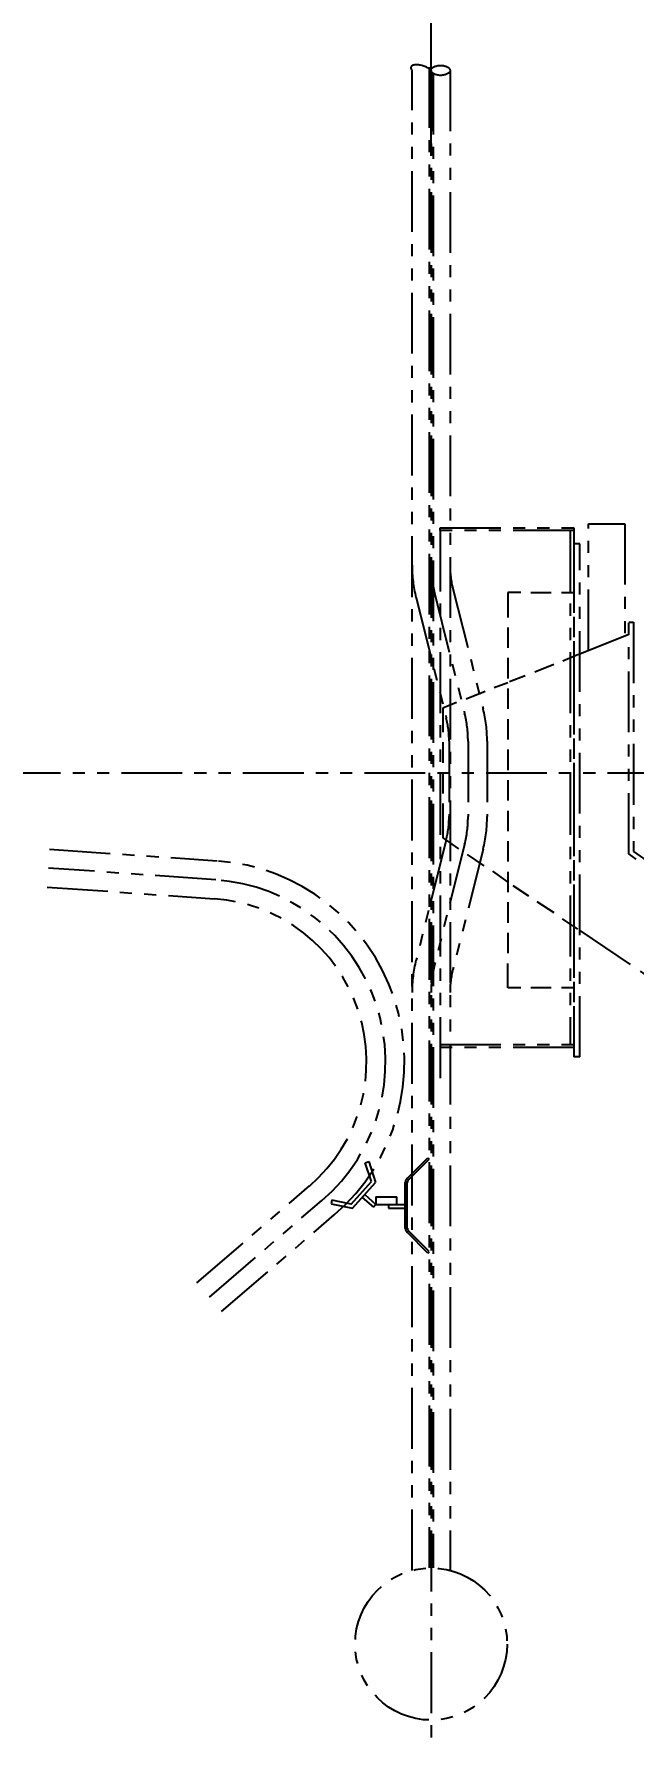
# Model space of a CAD drawing. Header units: inches. Extents: x 0 to 1408, y 0 to 1088.
# Drawn here: x 760.6 to 793.5, y 834.5 to 927.5 of the extents above; entities that cross this region are included whole.
import ezdxf

# ---------------------------------------------------------------- set-up
doc = ezdxf.new("R2010")
doc.units = ezdxf.units.IN
doc.header["$LTSCALE"] = 32
doc.header["$MEASUREMENT"] = 0
doc.linetypes.add('PHANTOM2', pattern=[1.25, 0.625, -0.125, 0.125, -0.125, 0.125, -0.125])
doc.layers.add('Equipment-AM_5', color=92, linetype='Continuous', lineweight=25)
doc.layers.add('Layout-AM_11', color=92, linetype='PHANTOM2', lineweight=25)
doc.styles.get("Standard").update_dxf_attribs({"font": 'ROMANS.SHX', "width": 0.7})
doc.dimstyles.new('VALMET_ANSI$0', dxfattribs={"dimscale": 48, "dimtxt": 0.12, "dimasz": 0.12, "dimexe": 0.1, "dimexo": 0.05, "dimgap": 0.06, "dimtad": 1, "dimtoh": 1, "dimdec": 5, "dimzin": 7, "dimdsep": 46, "dimlunit": 4, "dimtxsty": 'Standard', "dimcen": 0, "dimclrd": 256, "dimclre": 256, "dimclrt": 140, "dimadec": 0, "dimazin": 2, "dimtp": 0.1, "dimtm": 0.1, "dimtfac": 0.71, "dimtdec": 5, "dimtofl": 0, "dimtmove": 0, "dimatfit": 3, "dimfxl": 1, "dimfrac": 2, "dimtolj": 1, "dimtzin": 7, "dimlwd": -1, "dimlwe": -1, "dimarcsym": 1})

# ---------------------------------------------------------------- blocks, each defined once
blk = doc.blocks.new('A$Cdb8327fd')
at = {"layer": 'Layout-AM_11', "ltscale": 0.25}
for p, q in [((-35.31, 29.63), (-35.31, 152.91)), ((-33.91, 153.18), (-33.91, 29.83)), ((-33.75, 152.91), (-33.75, 5.15)), ((-33.59, 152.64), (-33.59, 29.83)), ((-32.19, 152.91), (-32.19, 29.63)), ((-31.95, 110.34, 0), (-29.47, 100.44, 0)), ((-34.98, 109.58, 0), (-32.5, 99.68, 0)), ((-33.47, 109.96, 0), (-30.99, 100.06, 0)), ((-32.27, 97.78, 0), (-32.27, 91.58, 0)), ((-30.7, 97.78, 0), (-30.7, 91.58, 0)), ((-29.14, 97.78, 0), (-29.14, 91.58, 0)), ((-32.5, 89.68, 0), (-34.98, 79.78, 0)), ((-65.13, 88.91), (-51.34, 87.95)), ((-30.99, 89.3, 0), (-33.47, 79.4, 0)), ((-29.47, 88.92, 0), (-31.95, 79.02, 0)), ((-51.45, 86.39), (-65.23, 87.35)), ((-65.34, 85.79), (-51.56, 84.83)), ((-39.17, 63.14), (-38.88, 63.24)), ((-38.66, 61.6), (-39.17, 63.14)), ((-38.88, 63.24), (-38.31, 61.52)), ((-35.73, 61.85), (-34.03, 63.55)), ((-35.61, 61.73), (-33.91, 63.44)), ((-34.03, 63.55), (-33.91, 63.44)), ((-40.33, 59.73), (-38.66, 61.6)), ((-40.22, 59.39), (-38.31, 61.52)), ((-35.87, 57.76), (-35.87, 61.51)), ((-35.87, 61.51), (-35.71, 61.51)), ((-35.73, 61.85), (-35.61, 61.73)), ((-35.71, 57.76), (-35.71, 61.51)), ((-53.01, 53.27), (-43.75, 61.23)), ((-41.92, 60.06), (-41.98, 59.76)), ((-40.33, 59.73), (-41.92, 60.06)), ((-39.2, 60.53), (-39.41, 60.29)), ((-39.41, 60.29), (-38.5, 59.48)), ((-39.2, 60.53), (-38.29, 59.71)), ((-38.29, 60.34), (-36.58, 60.34)), ((-38.29, 60.34), (-38.29, 59.71)), ((-36.58, 59.71), (-36.58, 60.34)), ((-51.99, 52.09), (-42.73, 60.04)), ((-50.98, 50.9), (-41.71, 58.86)), ((-41.98, 59.76), (-40.22, 59.39)), ((-38.29, 59.71), (-38.5, 59.48)), ((-38.29, 59.71), (-35.87, 59.71)), ((-37.24, 59.71), (-37.24, 59.4)), ((-37.24, 59.4), (-35.87, 59.4)), ((-35.87, 57.76), (-35.71, 57.76)), ((-35.73, 57.42), (-35.61, 57.54)), ((-34.03, 55.71), (-35.73, 57.42)), ((-33.91, 55.83), (-35.61, 57.54)), ((-34.03, 55.71), (-33.91, 55.83))]:
    blk.add_line(p, q, dxfattribs=at)
for points in [[(-22.01, 115.09), (-33.01, 115.09), (-33.01, 115.32), (-22.01, 115.32), (-22.01, 72.62), (-33.01, 72.62)], [(-33.01, 115.09), (-33.01, 69.98)], [(-22.31, 115.09), (-22.31, 72.85)], [(-20.79, 105.25), (-20.79, 115.65), (-17.82, 115.65), (-17.82, 106.44)], [(-21.52, 71.83), (-21.52, 114), (-22.01, 114), (-22.01, 71.83)], [(-26.37, 110.01), (-27.43, 110.01), (-27.43, 107.96)], [(-25.54, 110.01), (-23.86, 110.01)], [(-23.03, 110.01), (-22.01, 110.01)], [(6.69, 69.45), (7.71, 70.87), (-17.49, 88.51), (-17.49, 107.56), (-17.09, 107.56), (-17.09, 88.71), (7.22, 71.7), (5.63, 69.45)], [(-27.43, 107.13), (-27.43, 105.45)], [(-21.52, 104.95), (-17.49, 106.57)], [(-22.9, 104.39), (-21.61, 104.92)], [(-27.43, 104.62), (-27.43, 102.94)], [(-25.21, 103.47), (-23.66, 104.1)], [(-28.55, 102.18), (-27.43, 102.61)], [(-27.43, 102.11), (-27.43, 100.43)], [(-27.29, 102.68), (-26.01, 103.17)], [(-31.65, 100.96), (-32.78, 100.5), (-32.78, 98.51)], [(-30.86, 101.26), (-29.31, 101.88)], [(-27.43, 99.6), (-27.43, 97.92)], [(-32.78, 97.69), (-32.78, 96)], [(-27.43, 97.09), (-27.43, 95.41)], [(-14.23, 95.15), (-72.83, 95.15)], [(-32.78, 95.18), (-32.78, 93.49)], [(-27.43, 94.58), (-27.43, 92.9)], [(-32.78, 92.67), (-32.78, 90.69), (-32.78, 89.83), (-31.49, 88.94)], [(-27.43, 92.07), (-27.43, 90.39)], [(-27.43, 89.56), (-27.43, 87.88)], [(-30.79, 88.48), (-29.41, 87.55)], [(-28.71, 87.09), (-27.43, 86.2)], [(-27.43, 87.05), (-27.43, 85.37)], [(-27.03, 85.93), (-25.74, 85.07)], [(-27.43, 84.55), (-27.43, 82.86)], [(-25.05, 84.61), (-23.66, 83.69)], [(-22.97, 83.19), (-21.71, 82.33)], [(-27.43, 82.04), (-27.43, 80.35)], [(-21.52, 82.23), (-4.87, 70.97)], [(-26.37, 77.51), (-27.43, 77.51), (-27.43, 79.52)], [(-23.86, 77.51), (-25.54, 77.51)], [(-22.01, 77.51), (-23.03, 77.51)], [(-33.01, 72.85), (-22.01, 72.85)], [(-21.52, 71.83), (-22.01, 71.83)]]:
    blk.add_lwpolyline(points, dxfattribs=at)
blk.add_circle((-33.75, 23.58), 6.25, dxfattribs=at)
for centre, radius, start, end in [((-24.38, 112.24, 0), 10.94, 180, 194.0797), ((-24.38, 112.24, 0), 9.37, 180, 194.0797), ((-24.38, 112.24, 0), 7.81, 180, 194.0797), ((-40.08, 97.78, 0), 7.81, 0, 14.0797), ((-40.08, 97.78, 0), 9.37, 0, 14.0797), ((-40.08, 97.78, 0), 10.94, 0, 14.0797), ((-40.08, 91.58, 0), 7.81, 345.9205, 0), ((-40.08, 91.58, 0), 9.37, 345.9205, 0), ((-40.08, 91.58, 0), 10.94, 345.9205, 0), ((-52.5, 71.42), 16.56, 310.6471, 85.9999), ((-52.5, 71.42), 15, 310.6471, 85.9999), ((-52.5, 71.42), 13.44, 310.6471, 85.9999), ((-24.38, 77.12, 0), 10.94, 165.9205, 180), ((-24.38, 77.12, 0), 9.37, 165.9205, 180), ((-24.38, 77.12, 0), 7.81, 165.9205, 180), ((-35.39, 61.51), 0.481, 135, 180), ((-35.39, 61.51), 0.313, 135, 180), ((-35.39, 57.76), 0.481, 180, 225), ((-35.39, 57.76), 0.313, 180, 225)]:
    blk.add_arc(centre, radius, start, end, dxfattribs=at)
blk.add_ellipse((-34.53, 152.91), major_axis=(-0.878, 0.269), ratio=0.429319, start_param=3.761966, end_param=6.903558, dxfattribs=at)
blk.add_ellipse((-32.97, 152.91), major_axis=(-0.781, 0), ratio=0.523122, dxfattribs=at)
blk = doc.blocks.new('*D88')
at = {"layer": 'Defpoints', "color": 0, "transparency": 16777216}
for p in [(782.409, 958.673), (842.359, 951.932), (782.409, 919.274)]:
    blk.add_point(p, dxfattribs=at)
at = {"layer": 'Equipment-AM_5', "linetype": 'ByBlock', "transparency": 16777216}
for p, q in [((782.409, 920.874), (782.409, 961.873)), ((842.359, 953.532), (842.359, 961.873)), ((838.519, 958.673), (786.249, 958.673))]:
    blk.add_line(p, q, dxfattribs=at)
at = {"layer": 'Equipment-AM_5', "transparency": 16777216}
for points in [[(786.249, 959.313), (786.249, 958.033), (782.409, 958.673)], [(838.519, 959.313), (838.519, 958.033), (842.359, 958.673)]]:
    blk.add_solid(points, dxfattribs=at)
at = {"layer": 'Equipment-AM_5', "color": 140, "transparency": 16777216, "insert": (812.384, 962.879), "char_height": 3.84, "attachment_point": 5}
blk.add_mtext('\\A1;5\'-0"', dxfattribs=at)

msp = doc.modelspace()

# ---------------------------------------------------------------- block references
at = {"layer": 'Layout-AM_11', "ltscale": 0.25, "xscale": 0.666666, "yscale": 0.666666, "zscale": 0.666666}
msp.add_blockref('A$Cdb8327fd', (804.908779, 823.610712), dxfattribs=at)

# ---------------------------------------------------------------- dimensions: what is measured, and where the dimension line sits
at = {"layer": 'Equipment-AM_5'}
dim = msp.add_linear_dim(base=(782.408802, 958.673089), p1=(842.358802, 951.931554), p2=(782.408802, 919.273951), dimstyle='VALMET_ANSI$0', override={"dimscale": 32, "dimdec": 3}, dxfattribs=at)
dim.commit()
dim.dimension.update_dxf_attribs({"geometry": '*D88', "text_midpoint": (812.383802, 962.878803)})

doc.saveas('drawing.dxf')
